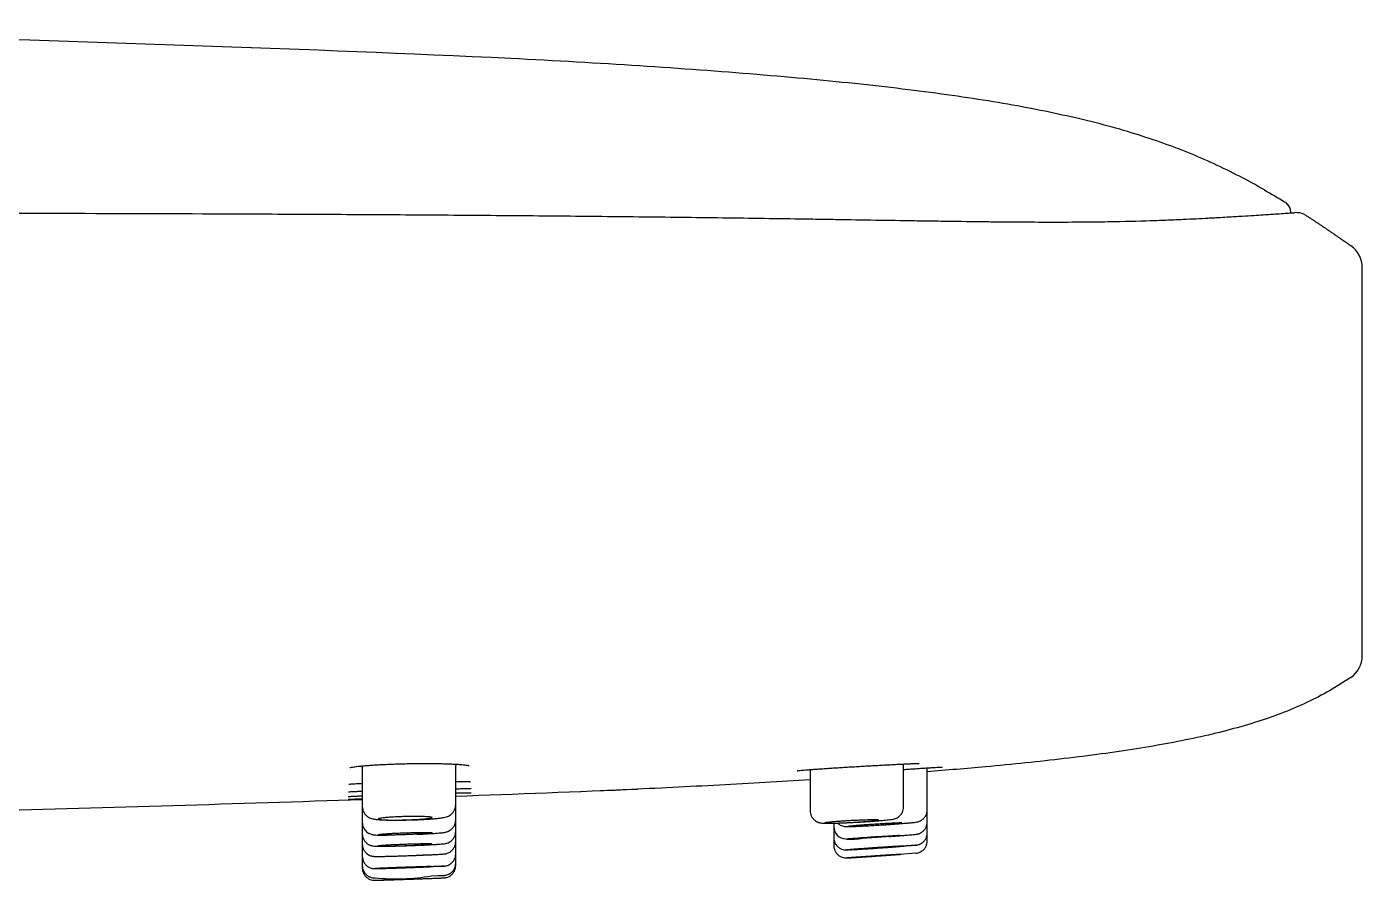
# Model space of a CAD drawing. Header units: millimetres. Extents: x 863 to 5283, y 810 to 2397.
# Drawn here: x 1766.23 to 1771.66, y 1464.72 to 1468.2 of the extents above; entities that cross this region are included whole.
import ezdxf

# ---------------------------------------------------------------- set-up
doc = ezdxf.new("R2010")
doc.units = ezdxf.units.MM
doc.layers.add('Wbudowane', color=175, linetype='Continuous')

# ---------------------------------------------------------------- blocks, each defined once
blk = doc.blocks.new('Z$W@#14502')
for p, q in [((52.7597, 163.3602), (52.7595, 163.3641)), ((52.7597, 163.3602), (52.7595, 163.3641)), ((53.05, 162.7538), (53.05, 163.1379)), ((53.0501, 161.5597), (53.0501, 162.7538)), ((48.9848, 161.1065), (48.9848, 160.9467)), ((49.3646, 160.9538), (49.3646, 161.1125)), ((50.8054, 161.0966), (50.8054, 160.9295)), ((51.1852, 160.9447), (51.1852, 161.1192)), ((51.2814, 160.9329), (51.2814, 161.1032)), ((48.9848, 160.9467), (48.9848, 160.8819)), ((49.3646, 160.8917), (49.3646, 160.9538)), ((51.2814, 160.8834), (51.2814, 160.9329)), ((48.9848, 160.8819), (48.9848, 160.8356)), ((49.3646, 160.8454), (49.3646, 160.8917)), ((50.9017, 160.8786), (50.9017, 160.8645)), ((51.2814, 160.839), (51.2814, 160.8834)), ((48.9848, 160.8356), (48.9848, 160.7936)), ((49.3646, 160.8036), (49.3646, 160.8454)), ((50.9017, 160.8645), (50.9017, 160.8198)), ((51.2814, 160.8062), (51.2814, 160.839)), ((48.9848, 160.7936), (48.9848, 160.7438)), ((49.3646, 160.7538), (49.3646, 160.8036)), ((50.9017, 160.8198), (50.9017, 160.7871)), ((48.9848, 160.7438), (48.9848, 160.7062)), ((49.3646, 160.716), (49.3646, 160.7538)), ((49.3646, 160.7061), (49.3646, 160.716)), ((51.2351, 160.7563), (51.1686, 160.7516)), ((48.9848, 160.7062), (48.9848, 160.6962))]:
    blk.add_line(p, q)
for centre, radius, start, end in [((43.7663, 35.4602), 128.6599, 87.406511, 89.636444), ((52.7094, 163.3616), 0.05, 39.2903, 58.5002), ((52.7093, 163.3614), 0.0502, 3.0296, 44.4472), ((52.7093, 163.3614), 0.0502, 3.0303, 42.5659), ((52.7788, 163.266), 0.0954, 67.4334, 91.7426), ((52.9416, 163.1378), 0.1085, 0.0621, 54.9697), ((52.9427, 161.5598), 0.1074, 304.4124, 359.9354), ((48.8853, 161.1065), 0.0996, 359.994, 2.821), ((49.4642, 161.1125), 0.0996, 176.5901, 180.0062), ((49.4275, 161.1288), 0.018, 240.8245, 243.7612), ((42.5833, 349.2899), 188.4234, 272.062452, 272.287843), ((42.5833, 349.2899), 188.4234, 271.479321, 271.946905), ((50.9519, 160.8645), 0.0502, 180.0436, 268.3074), ((50.9731, 161.0971), 0.2837, 265.4084, 266.5819), ((50.9731, 161.0971), 0.2837, 266.6376, 279.2736), ((49.0411, 163.7564), 3.0129, 269.9718, 274.134), ((49.0463, 161.8279), 1.0847, 269.7737, 271.5701), ((49.1215, 161.5227), 0.8707, 264.4146, 279.5208)]:
    blk.add_arc(centre, radius, start, end)
for points, knots in [([(52.6519, 163.4538), (52.5847, 163.4923), (52.4499, 163.5623), (52.2331, 163.6501), (51.9903, 163.7238), (51.712, 163.7859), (51.3906, 163.8388), (51.0203, 163.8842), (50.5975, 163.9237), (50.2795, 163.9469), (49.9456, 163.9686), (49.7711, 163.9787), (49.5881, 163.9883)], [0, 0, 0, 0, 0.111277, 0.222554, 0.333831, 0.445109, 0.556386, 0.667663, 0.77894, 0.890217, 0.890217, 1, 1, 1, 1]), ([(46.4227, 163.3614), (46.6548, 163.361), (46.8868, 163.3607), (47.3509, 163.3598), (47.5829, 163.3593), (48.0467, 163.358), (48.2785, 163.3572), (48.626, 163.3558), (48.7417, 163.3553), (48.9731, 163.354), (49.0887, 163.3534), (49.3197, 163.3519), (49.435, 163.351), (49.6654, 163.3492), (49.7803, 163.3482), (50.0094, 163.346), (50.1236, 163.3447), (50.2941, 163.3427), (50.3508, 163.342), (50.464, 163.3406), (50.5204, 163.3398), (50.6325, 163.3382), (50.6883, 163.3374), (50.7715, 163.3361), (50.7992, 163.3357), (50.8544, 163.3348), (50.8819, 163.3344), (50.9639, 163.3331), (51.018, 163.3322), (51.125, 163.3304), (51.1779, 163.3296), (51.2561, 163.3283), (51.282, 163.3279), (51.3333, 163.3272), (51.4093, 163.3261), (51.4827, 163.3251), (51.5542, 163.3243), (51.5777, 163.3241), (51.6238, 163.3237), (51.6464, 163.3236), (51.7127, 163.3232), (51.755, 163.323), (51.8358, 163.3231), (51.8743, 163.3232), (51.9476, 163.3238), (51.9823, 163.3242), (52.0811, 163.3258), (52.1383, 163.3273), (52.2015, 163.3293), (52.2137, 163.3298), (52.2374, 163.3306), (52.2488, 163.331), (52.2818, 163.3324), (52.3023, 163.3332), (52.3599, 163.3359), (52.3931, 163.3376), (52.43, 163.3396), (52.4371, 163.3399), (52.451, 163.3407), (52.4576, 163.3411), (52.4771, 163.3422), (52.4892, 163.3429), (52.5234, 163.3449), (52.5434, 163.3461), (52.5791, 163.3483), (52.5948, 163.3493), (52.623, 163.3511), (52.6355, 163.3519), (52.658, 163.3534), (52.668, 163.3541), (52.6861, 163.3553), (52.6941, 163.3558), (52.716, 163.3573), (52.7275, 163.358), (52.7467, 163.3593), (52.7543, 163.3598), (52.7669, 163.3607), (52.7718, 163.361), (52.7759, 163.3613)], [0, 0, 0, 0, 0.0625, 0.0625, 0.125, 0.125, 0.1875, 0.1875, 0.21875, 0.21875, 0.25, 0.25, 0.28125, 0.28125, 0.3125, 0.3125, 0.34375, 0.34375, 0.359375, 0.359375, 0.375, 0.375, 0.390625, 0.390625, 0.398438, 0.398438, 0.40625, 0.40625, 0.421875, 0.421875, 0.4375, 0.4375, 0.445313, 0.445313, 0.453125, 0.46875, 0.46875, 0.476563, 0.476563, 0.484375, 0.484375, 0.5, 0.5, 0.515625, 0.515625, 0.53125, 0.53125, 0.5625, 0.5625, 0.570313, 0.570313, 0.578125, 0.578125, 0.59375, 0.59375, 0.625, 0.625, 0.632813, 0.632813, 0.640625, 0.640625, 0.65625, 0.65625, 0.6875, 0.6875, 0.71875, 0.71875, 0.75, 0.75, 0.78125, 0.78125, 0.8125, 0.8125, 0.875, 0.875, 0.9375, 0.9375, 1, 1, 1, 1]), ([(53.0033, 161.4712), (52.9472, 161.4328), (52.8886, 161.3995), (52.7633, 161.3403), (52.6966, 161.3145), (52.553, 161.2685), (52.4762, 161.2482), (52.3118, 161.2118), (52.2243, 161.1956), (52.0389, 161.1662), (51.9411, 161.153), (51.736, 161.1289), (51.6288, 161.1179), (51.4407, 161.1006), (51.3619, 161.094), (51.2814, 161.0876)], [0, 0, 0, 0, 0.149401, 0.149401, 0.298812, 0.298812, 0.448224, 0.448224, 0.597635, 0.597635, 0.747047, 0.747047, 0.896459, 0.896459, 1, 1, 1, 1]), ([(48.9349, 161.1041), (48.9349, 161.1041), (48.9354, 161.1043), (48.9383, 161.1051), (48.9449, 161.1065), (48.9548, 161.108), (48.9677, 161.1097), (48.9834, 161.1113), (49.0016, 161.1129), (49.0219, 161.1144), (49.0441, 161.1159), (49.068, 161.1172), (49.0931, 161.1183), (49.1194, 161.1193), (49.1463, 161.1201), (49.1735, 161.1207), (49.2008, 161.1211), (49.2279, 161.1213), (49.2543, 161.1213), (49.2798, 161.1211), (49.304, 161.1207), (49.3267, 161.1201), (49.3476, 161.1193), (49.3663, 161.1184), (49.3827, 161.1173), (49.3965, 161.1161), (49.4072, 161.1149), (49.4148, 161.1137), (49.4176, 161.1131), (49.4186, 161.1129)], [0, 0, 0, 0, 0.013058, 0.043011, 0.077652, 0.11476, 0.15297, 0.191675, 0.230666, 0.269801, 0.309037, 0.34823, 0.387567, 0.426823, 0.466114, 0.505398, 0.544651, 0.583901, 0.623171, 0.662414, 0.701543, 0.740763, 0.779859, 0.818841, 0.857631, 0.895969, 0.933541, 0.969321, 1, 1, 1, 1]), ([(50.753, 161.0918), (50.753, 161.0918), (50.7536, 161.0919), (50.7567, 161.0924), (50.7635, 161.0931), (50.7736, 161.094), (50.7865, 161.0951), (50.8021, 161.0963), (50.8201, 161.0976), (50.8403, 161.099), (50.8624, 161.1005), (50.8862, 161.1021), (50.9114, 161.1037), (50.9376, 161.1053), (50.9646, 161.1069), (50.9921, 161.1086), (51.0197, 161.1102), (51.047, 161.1118), (51.0738, 161.1133), (51.0997, 161.1147), (51.1244, 161.1161), (51.1477, 161.1173), (51.1692, 161.1184), (51.1887, 161.1193), (51.2058, 161.1201), (51.2205, 161.1207), (51.2324, 161.1211), (51.2414, 161.1213), (51.2451, 161.1213), (51.2466, 161.1213)], [0, 0, 0, 0, 0.013578, 0.045331, 0.081588, 0.119283, 0.157516, 0.195931, 0.234426, 0.273069, 0.31171, 0.350344, 0.389083, 0.427787, 0.466524, 0.505217, 0.543968, 0.582674, 0.621411, 0.660125, 0.698741, 0.73742, 0.776036, 0.814581, 0.853002, 0.891393, 0.929393, 0.966835, 1, 1, 1, 1]), ([(51.1852, 161.0969), (51.1868, 161.097), (51.1971, 161.0977), (51.2155, 161.0989), (51.2394, 161.1005), (51.2615, 161.1019), (51.2816, 161.1032), (51.2995, 161.1044), (51.3149, 161.1054), (51.3276, 161.1061), (51.3376, 161.1067), (51.3418, 161.1069), (51.3438, 161.107)], [0, 0, 0, 0, 0.0206468, 0.1302486, 0.239932, 0.349582, 0.4590551, 0.5682601, 0.6776278, 0.7863612, 0.8946623, 1, 1, 1, 1]), ([(51.2466, 161.1213), (51.2467, 161.1213), (51.2468, 161.1213), (51.2471, 161.1213), (51.2474, 161.1212), (51.2477, 161.1212), (51.2479, 161.1212), (51.2481, 161.1212), (51.2483, 161.1212), (51.2485, 161.1212), (51.2487, 161.1212), (51.2488, 161.1212), (51.2489, 161.1212), (51.249, 161.1212), (51.249, 161.1212), (51.2491, 161.1212), (51.2491, 161.1212), (51.2491, 161.1212), (51.2491, 161.1212)], [0, 0, 0, 0, 0.045498, 0.120857, 0.195252, 0.26848, 0.340449, 0.411063, 0.480222, 0.547824, 0.613767, 0.677951, 0.740281, 0.800669, 0.859039, 0.915328, 0.96949, 1, 1, 1, 1]), ([(48.9301, 161.0368), (48.9301, 161.0368), (48.9312, 161.037), (48.9354, 161.0375), (48.9434, 161.0382), (48.9547, 161.0389), (48.9685, 161.0397), (48.9793, 161.0402), (48.9848, 161.0405)], [0, 0, 0, 0, 0.099906, 0.264334, 0.446027, 0.633968, 0.824175, 1, 1, 1, 1]), ([(49.3646, 161.0483), (49.3695, 161.0483), (49.3801, 161.0483), (49.3945, 161.0481), (49.407, 161.0479), (49.4167, 161.0476), (49.4206, 161.0474), (49.4223, 161.0473)], [0, 0, 0, 0, 0.168422, 0.382179, 0.593792, 0.802307, 1, 1, 1, 1]), ([(49.4223, 161.0473), (49.4224, 161.0473), (49.4226, 161.0472), (49.4228, 161.0472), (49.4231, 161.0472), (49.4234, 161.0472), (49.4236, 161.0472), (49.4238, 161.0471), (49.424, 161.0471), (49.4242, 161.0471), (49.4243, 161.0471), (49.4244, 161.0471), (49.4245, 161.0471), (49.4246, 161.0471), (49.4247, 161.047), (49.4247, 161.047), (49.4247, 161.047), (49.4247, 161.047), (49.4247, 161.047)], [0, 0, 0, 0, 0.046758, 0.123249, 0.198719, 0.272959, 0.34588, 0.417391, 0.487398, 0.555808, 0.622525, 0.687463, 0.750536, 0.811669, 0.870799, 0.927875, 0.982859, 1, 1, 1, 1]), ([(50.8054, 161.0545), (50.6842, 161.047), (50.561, 161.04), (50.3107, 161.0266), (50.1835, 161.0203), (50.0217, 161.0128), (49.987, 161.0112), (49.9524, 161.0096)], [0, 0, 0, 0, 0.4360712, 0.4360712, 0.8792363, 0.8792363, 1, 1, 1, 1]), ([(48.9277, 160.9869), (48.9277, 160.9869), (48.928, 160.987), (48.9301, 160.9872), (48.936, 160.9875), (48.9452, 160.988), (48.9574, 160.9885), (48.9708, 160.9891), (48.9806, 160.9894), (48.9848, 160.9896)], [0, 0, 0, 0, 0.026654, 0.170012, 0.340084, 0.51618, 0.694071, 0.87269, 1, 1, 1, 1]), ([(48.9285, 161.0059), (48.9285, 161.0059), (48.9289, 161.0059), (48.9313, 161.0062), (48.9375, 161.0066), (48.9469, 161.0072), (48.9593, 161.0077), (48.9723, 161.0083), (48.9814, 161.0087), (48.9848, 161.0088)], [0, 0, 0, 0, 0.0380315, 0.1833688, 0.3542031, 0.5320544, 0.7122389, 0.8932961, 1, 1, 1, 1]), ([(49.3646, 161.0186), (49.3698, 161.0186), (49.3806, 161.0188), (49.3951, 161.019), (49.4075, 161.019), (49.4174, 161.019), (49.4215, 161.019), (49.4234, 161.0189)], [0, 0, 0, 0, 0.177383, 0.386439, 0.594058, 0.800162, 1, 1, 1, 1]), ([(49.3646, 161.0013), (49.3699, 161.0014), (49.3808, 161.0016), (49.3954, 161.002), (49.408, 161.0022), (49.4178, 161.0024), (49.422, 161.0024), (49.4239, 161.0024)], [0, 0, 0, 0, 0.178492, 0.388711, 0.597736, 0.80593, 1, 1, 1, 1]), ([(49.4234, 161.0189), (49.4235, 161.0189), (49.4236, 161.0189), (49.4239, 161.0189), (49.4243, 161.0189), (49.4246, 161.0189), (49.4249, 161.0189), (49.4251, 161.0189), (49.4254, 161.0189), (49.4256, 161.0189), (49.4258, 161.0189), (49.426, 161.0189), (49.4261, 161.0189), (49.4263, 161.0188), (49.4264, 161.0188), (49.4265, 161.0188), (49.4265, 161.0188), (49.4266, 161.0188), (49.4266, 161.0188), (49.4266, 161.0188), (49.4266, 161.0188)], [0, 0, 0, 0, 0.038496, 0.10551, 0.171901, 0.237526, 0.302307, 0.366159, 0.428988, 0.49069, 0.551151, 0.610253, 0.667872, 0.72388, 0.778152, 0.830571, 0.881027, 0.929431, 0.975709, 1, 1, 1, 1]), ([(49.4239, 161.0024), (49.424, 161.0024), (49.4242, 161.0024), (49.4245, 161.0024), (49.4249, 161.0024), (49.4252, 161.0024), (49.4255, 161.0024), (49.4258, 161.0024), (49.4261, 161.0024), (49.4263, 161.0024), (49.4266, 161.0024), (49.4268, 161.0024), (49.427, 161.0024), (49.4271, 161.0024), (49.4273, 161.0024), (49.4274, 161.0024), (49.4275, 161.0024), (49.4276, 161.0024), (49.4276, 161.0024), (49.4276, 161.0024), (49.4276, 161.0024), (49.4276, 161.0024), (49.4276, 161.0024)], [0, 0, 0, 0, 0.03442, 0.096249, 0.157662, 0.218564, 0.278897, 0.338596, 0.397581, 0.455762, 0.513036, 0.569286, 0.62438, 0.678174, 0.730514, 0.781237, 0.830183, 0.877194, 0.922128, 0.960455, 0.996803, 1, 1, 1, 1]), ([(48.9268, 160.9755), (48.9268, 160.9755), (48.9271, 160.9755), (48.929, 160.9757), (48.9347, 160.9759), (48.9437, 160.9763), (48.9556, 160.9768), (48.9694, 160.9774), (48.9798, 160.9778), (48.9848, 160.978)], [0, 0, 0, 0, 0.020409, 0.162954, 0.331921, 0.504934, 0.67934, 0.854266, 1, 1, 1, 1]), ([(48.9848, 160.9467), (48.9849, 160.9422), (48.9859, 160.9346), (48.9903, 160.9227), (48.9971, 160.913), (49.0055, 160.9053), (49.0143, 160.9003), (49.0229, 160.897), (49.0328, 160.8948), (49.0437, 160.8934), (49.0588, 160.8922), (49.0746, 160.8915), (49.0918, 160.8911), (49.1104, 160.8908), (49.1303, 160.8908), (49.1511, 160.8911), (49.1723, 160.8915), (49.1936, 160.8921), (49.2145, 160.8929), (49.2347, 160.8939), (49.2538, 160.895), (49.2715, 160.8963), (49.2875, 160.8977), (49.3026, 160.8993), (49.3151, 160.9013), (49.3248, 160.9035), (49.3343, 160.907), (49.3433, 160.912), (49.352, 160.9197), (49.3591, 160.9296), (49.3636, 160.9418), (49.3646, 160.9494), (49.3646, 160.9538)], [0, 0, 0, 0, 0.022898, 0.045594, 0.06817, 0.089935, 0.110208, 0.130766, 0.158536, 0.213258, 0.258386, 0.299487, 0.339291, 0.37852, 0.417477, 0.456177, 0.494891, 0.533549, 0.572287, 0.611127, 0.650219, 0.689741, 0.730083, 0.771898, 0.823096, 0.86453, 0.88758, 0.908407, 0.930775, 0.954215, 0.977662, 1, 1, 1, 1]), ([(50.8054, 160.9295), (50.8054, 160.9251), (50.8064, 160.9176), (50.8107, 160.9057), (50.8177, 160.896), (50.8263, 160.8882), (50.8353, 160.8832), (50.8436, 160.8805), (50.8511, 160.8791), (50.8585, 160.8785), (50.8681, 160.8782), (50.8816, 160.8782), (50.8962, 160.8784), (50.9125, 160.8788), (50.9306, 160.8794), (50.95, 160.8802), (50.9704, 160.8812), (50.9913, 160.8822), (51.0124, 160.8834), (51.0332, 160.8847), (51.0533, 160.886), (51.0722, 160.8874), (51.0897, 160.8888), (51.1053, 160.8901), (51.119, 160.8915), (51.1316, 160.8929), (51.1397, 160.8941), (51.1472, 160.8958), (51.1548, 160.8984), (51.1637, 160.9031), (51.1724, 160.9107), (51.1797, 160.9207), (51.1842, 160.9328), (51.1852, 160.9404), (51.1852, 160.9447)], [0, 0, 0, 0, 0.021681, 0.043815, 0.06569, 0.086995, 0.106379, 0.122838, 0.140061, 0.17044, 0.222687, 0.263623, 0.302465, 0.340762, 0.378732, 0.416623, 0.454313, 0.492089, 0.529782, 0.567549, 0.60533, 0.64326, 0.681331, 0.719713, 0.758919, 0.800485, 0.852102, 0.875602, 0.892666, 0.911123, 0.932966, 0.955735, 0.9785, 1, 1, 1, 1]), ([(51.2195, 160.8808), (51.2233, 160.8811), (51.2306, 160.882), (51.2367, 160.8828), (51.2431, 160.8841), (51.2506, 160.8864), (51.2596, 160.891), (51.2686, 160.8988), (51.276, 160.909), (51.2804, 160.9211), (51.2814, 160.9286), (51.2814, 160.9329)], [0, 0, 0, 0, 0.178803, 0.383163, 0.464045, 0.529157, 0.609999, 0.707691, 0.808407, 0.908033, 1, 1, 1, 1]), ([(48.9848, 160.8819), (48.9848, 160.878), (48.9856, 160.8713), (48.9891, 160.8606), (48.9948, 160.8513), (49.0021, 160.8435), (49.0101, 160.838), (49.0177, 160.8344), (49.0246, 160.8324), (49.0319, 160.8311), (49.0396, 160.8304), (49.05, 160.8298), (49.0626, 160.8295), (49.0707, 160.8294), (49.0757, 160.8294)], [0, 0, 0, 0, 0.063433, 0.130212, 0.196346, 0.260713, 0.321894, 0.375828, 0.426775, 0.490374, 0.62678, 0.766612, 0.888898, 1, 1, 1, 1]), ([(49.0496, 160.8956), (49.0497, 160.8961), (49.0505, 160.8965), (49.0528, 160.8972), (49.0537, 160.8975), (49.0558, 160.898), (49.0571, 160.8982), (49.0613, 160.8989), (49.0648, 160.8994), (49.0708, 160.9001), (49.073, 160.9004), (49.0776, 160.9009), (49.0801, 160.9011), (49.0877, 160.9018), (49.0933, 160.9022), (49.1023, 160.9028), (49.1054, 160.903), (49.1118, 160.9034), (49.1182, 160.9037), (49.125, 160.904), (49.1318, 160.9043), (49.1354, 160.9045), (49.146, 160.9049), (49.1531, 160.9051), (49.1638, 160.9053), (49.1674, 160.9054), (49.1745, 160.9056), (49.1781, 160.9056), (49.1886, 160.9057), (49.1954, 160.9058), (49.2053, 160.9058), (49.2086, 160.9057), (49.2149, 160.9057), (49.2179, 160.9056), (49.2267, 160.9055), (49.2322, 160.9053), (49.2423, 160.905), (49.2467, 160.9047), (49.2526, 160.9043), (49.2544, 160.9042), (49.2577, 160.9039), (49.2592, 160.9037), (49.2632, 160.9032), (49.2652, 160.9028), (49.2678, 160.902), (49.2684, 160.9016), (49.2682, 160.9007), (49.2674, 160.9002), (49.2652, 160.8995), (49.2643, 160.8993), (49.2621, 160.8988), (49.2597, 160.8984), (49.2565, 160.8979), (49.2531, 160.8974), (49.2512, 160.8972), (49.2451, 160.8965), (49.2405, 160.896), (49.2329, 160.8954), (49.2302, 160.8952), (49.2246, 160.8947), (49.2217, 160.8945), (49.2127, 160.8939), (49.2064, 160.8936), (49.1964, 160.8931), (49.193, 160.8929), (49.1861, 160.8926), (49.1826, 160.8924), (49.1721, 160.892), (49.165, 160.8918), (49.1542, 160.8915), (49.1506, 160.8915), (49.1435, 160.8913), (49.1364, 160.8912), (49.1295, 160.8911), (49.1227, 160.8911), (49.1193, 160.891), (49.1093, 160.891), (49.1031, 160.8911), (49.0913, 160.8913), (49.0857, 160.8914), (49.0757, 160.8918), (49.0713, 160.892), (49.0654, 160.8924), (49.0636, 160.8925), (49.0603, 160.8928), (49.0588, 160.893), (49.0548, 160.8935), (49.0528, 160.8939), (49.0502, 160.8947), (49.0496, 160.8951), (49.0496, 160.8956)], [0, 0, 0, 0, 0.03125, 0.03125, 0.046875, 0.046875, 0.0625, 0.0625, 0.09375, 0.09375, 0.109375, 0.109375, 0.125, 0.125, 0.15625, 0.15625, 0.171875, 0.171875, 0.1875, 0.203125, 0.203125, 0.21875, 0.21875, 0.25, 0.25, 0.265625, 0.265625, 0.28125, 0.28125, 0.3125, 0.3125, 0.328125, 0.328125, 0.34375, 0.34375, 0.375, 0.375, 0.40625, 0.40625, 0.421875, 0.421875, 0.4375, 0.4375, 0.46875, 0.46875, 0.5, 0.5, 0.53125, 0.53125, 0.546875, 0.546875, 0.5625, 0.578125, 0.578125, 0.59375, 0.59375, 0.625, 0.625, 0.640625, 0.640625, 0.65625, 0.65625, 0.6875, 0.6875, 0.703125, 0.703125, 0.71875, 0.71875, 0.75, 0.75, 0.765625, 0.765625, 0.78125, 0.796875, 0.796875, 0.8125, 0.8125, 0.84375, 0.84375, 0.875, 0.875, 0.90625, 0.90625, 0.921875, 0.921875, 0.9375, 0.9375, 0.96875, 0.96875, 1, 1, 1, 1]), ([(49.2061, 160.8331), (49.2062, 160.8332), (49.213, 160.8335), (49.2261, 160.8341), (49.2446, 160.8351), (49.2619, 160.8361), (49.2775, 160.8371), (49.2915, 160.8382), (49.3039, 160.8393), (49.3141, 160.8404), (49.321, 160.8415), (49.3283, 160.8432), (49.3359, 160.8461), (49.3446, 160.8511), (49.353, 160.8589), (49.3597, 160.8688), (49.3637, 160.8804), (49.3646, 160.8876), (49.3646, 160.8917)], [0, 0, 0, 0, 0.001985, 0.08348, 0.165036, 0.247062, 0.329505, 0.413085, 0.499488, 0.597634, 0.687994, 0.729171, 0.765637, 0.807715, 0.856112, 0.905571, 0.954641, 1, 1, 1, 1]), ([(50.9833, 160.8893), (50.9905, 160.8896), (50.9975, 160.8899), (51.0078, 160.8904), (51.0112, 160.8905), (51.0178, 160.8908), (51.0211, 160.8909), (51.0307, 160.8913), (51.0367, 160.8915), (51.0451, 160.8917), (51.0478, 160.8918), (51.0529, 160.8919), (51.0554, 160.892), (51.0623, 160.8921), (51.0663, 160.8921), (51.0716, 160.8921), (51.0731, 160.8921), (51.076, 160.892), (51.0785, 160.8919), (51.0803, 160.8918), (51.0818, 160.8917), (51.0824, 160.8916), (51.0836, 160.8913), (51.0837, 160.8911), (51.0828, 160.8907), (51.0823, 160.8906), (51.081, 160.8903), (51.0801, 160.8901), (51.0772, 160.8896), (51.0745, 160.8893), (51.0696, 160.8887), (51.0678, 160.8885), (51.0639, 160.8881), (51.0618, 160.8879), (51.0551, 160.8872), (51.0502, 160.8868), (51.0391, 160.8859), (51.0332, 160.8854), (51.0239, 160.8848), (51.0207, 160.8845), (51.0141, 160.8841), (51.0107, 160.8839), (51.0005, 160.8832), (50.9935, 160.8827), (50.9793, 160.8819), (50.9721, 160.8815), (50.9579, 160.8808), (50.9508, 160.8804), (50.9405, 160.88), (50.9371, 160.8798), (50.9304, 160.8795), (50.9239, 160.8793), (50.9177, 160.8791), (50.9117, 160.8789), (50.9088, 160.8788), (50.9003, 160.8785), (50.8952, 160.8784), (50.8883, 160.8783), (50.8861, 160.8783), (50.8821, 160.8783), (50.8801, 160.8783), (50.875, 160.8783), (50.8721, 160.8784), (50.8689, 160.8786), (50.8679, 160.8786), (50.8664, 160.8788), (50.8659, 160.8789), (50.8647, 160.8792), (50.8646, 160.8794), (50.8658, 160.8799), (50.8671, 160.8802), (50.87, 160.8807), (50.8712, 160.8809), (50.8738, 160.8813), (50.8753, 160.8815), (50.8803, 160.8821), (50.8841, 160.8825), (50.893, 160.8833), (50.8981, 160.8838), (50.909, 160.8846), (50.9149, 160.8851), (50.9243, 160.8857), (50.9275, 160.886), (50.9341, 160.8864), (50.9408, 160.8868), (50.9476, 160.8873), (50.9546, 160.8877), (50.9582, 160.8879), (50.9689, 160.8885), (50.9761, 160.8889), (50.9833, 160.8893)], [0, 0, 0, 0, 0.03125, 0.03125, 0.046875, 0.046875, 0.0625, 0.0625, 0.09375, 0.09375, 0.109375, 0.109375, 0.125, 0.125, 0.15625, 0.15625, 0.171875, 0.171875, 0.1875, 0.203125, 0.203125, 0.21875, 0.21875, 0.25, 0.25, 0.265625, 0.265625, 0.28125, 0.28125, 0.3125, 0.3125, 0.328125, 0.328125, 0.34375, 0.34375, 0.375, 0.375, 0.40625, 0.40625, 0.421875, 0.421875, 0.4375, 0.4375, 0.46875, 0.46875, 0.5, 0.5, 0.53125, 0.53125, 0.546875, 0.546875, 0.5625, 0.578125, 0.578125, 0.59375, 0.59375, 0.625, 0.625, 0.640625, 0.640625, 0.65625, 0.65625, 0.6875, 0.6875, 0.703125, 0.703125, 0.71875, 0.71875, 0.75, 0.75, 0.78125, 0.78125, 0.796875, 0.796875, 0.8125, 0.8125, 0.84375, 0.84375, 0.875, 0.875, 0.90625, 0.90625, 0.921875, 0.921875, 0.9375, 0.953125, 0.953125, 0.96875, 0.96875, 1, 1, 1, 1]), ([(50.917, 160.879), (50.9189, 160.8771), (50.9239, 160.873), (50.932, 160.8686), (50.9405, 160.866), (50.9474, 160.8649), (50.9533, 160.8646), (50.9574, 160.8645), (50.9607, 160.8645)], [0, 0, 0, 0, 0.111102, 0.264781, 0.387836, 0.495934, 0.652921, 1, 1, 1, 1]), ([(51.0794, 160.8747), (51.0866, 160.8752), (51.0936, 160.8756), (51.1038, 160.8762), (51.1072, 160.8764), (51.1138, 160.8767), (51.1171, 160.8769), (51.1266, 160.8774), (51.1326, 160.8777), (51.1409, 160.8781), (51.1436, 160.8783), (51.1488, 160.8785), (51.1512, 160.8786), (51.158, 160.8789), (51.1621, 160.879), (51.1672, 160.8792), (51.1688, 160.8792), (51.1716, 160.8793), (51.174, 160.8793), (51.1758, 160.8793), (51.1773, 160.8792), (51.1778, 160.8792), (51.179, 160.8791), (51.179, 160.8789), (51.178, 160.8787), (51.1775, 160.8786), (51.1762, 160.8783), (51.1753, 160.8782), (51.1723, 160.8778), (51.1696, 160.8775), (51.1646, 160.877), (51.1628, 160.8768), (51.1588, 160.8764), (51.1567, 160.8762), (51.15, 160.8756), (51.145, 160.8752), (51.1339, 160.8743), (51.128, 160.8738), (51.1186, 160.8731), (51.1154, 160.8729), (51.1088, 160.8724), (51.1054, 160.8722), (51.0951, 160.8714), (51.0882, 160.8709), (51.074, 160.87), (51.0667, 160.8695), (51.0525, 160.8686), (51.0455, 160.8682), (51.0352, 160.8676), (51.0317, 160.8674), (51.0251, 160.8671), (51.0186, 160.8667), (51.0125, 160.8664), (51.0065, 160.8661), (51.0036, 160.8659), (50.9952, 160.8656), (50.9901, 160.8653), (50.9832, 160.8651), (50.9811, 160.865), (50.977, 160.8649), (50.9752, 160.8648), (50.97, 160.8647), (50.9672, 160.8647), (50.964, 160.8647), (50.9631, 160.8647), (50.9617, 160.8647), (50.9611, 160.8648), (50.96, 160.8649), (50.9599, 160.8651), (50.9612, 160.8655), (50.9626, 160.8657), (50.9656, 160.8661), (50.9668, 160.8662), (50.9695, 160.8665), (50.971, 160.8667), (50.976, 160.8672), (50.9799, 160.8676), (50.9889, 160.8684), (50.994, 160.8688), (51.005, 160.8697), (51.0108, 160.8701), (51.0203, 160.8708), (51.0235, 160.871), (51.0301, 160.8715), (51.0368, 160.872), (51.0437, 160.8724), (51.0507, 160.8729), (51.0543, 160.8731), (51.065, 160.8738), (51.0722, 160.8743), (51.0794, 160.8747)], [0, 0, 0, 0, 0.03125, 0.03125, 0.046875, 0.046875, 0.0625, 0.0625, 0.09375, 0.09375, 0.109375, 0.109375, 0.125, 0.125, 0.15625, 0.15625, 0.171875, 0.171875, 0.1875, 0.203125, 0.203125, 0.21875, 0.21875, 0.25, 0.25, 0.265625, 0.265625, 0.28125, 0.28125, 0.3125, 0.3125, 0.328125, 0.328125, 0.34375, 0.34375, 0.375, 0.375, 0.40625, 0.40625, 0.421875, 0.421875, 0.4375, 0.4375, 0.46875, 0.46875, 0.5, 0.5, 0.53125, 0.53125, 0.546875, 0.546875, 0.5625, 0.578125, 0.578125, 0.59375, 0.59375, 0.625, 0.625, 0.640625, 0.640625, 0.65625, 0.65625, 0.6875, 0.6875, 0.703125, 0.703125, 0.71875, 0.71875, 0.75, 0.75, 0.78125, 0.78125, 0.796875, 0.796875, 0.8125, 0.8125, 0.84375, 0.84375, 0.875, 0.875, 0.90625, 0.90625, 0.921875, 0.921875, 0.9375, 0.953125, 0.953125, 0.96875, 0.96875, 1, 1, 1, 1]), ([(51.1074, 160.8719), (51.1115, 160.8722), (51.1236, 160.873), (51.1434, 160.8745), (51.1659, 160.8762), (51.1869, 160.8779), (51.2048, 160.8794), (51.2151, 160.8804), (51.2195, 160.8808)], [0, 0, 0, 0, 0.095166, 0.281726, 0.468031, 0.655085, 0.842615, 1, 1, 1, 1]), ([(51.1256, 160.8241), (51.1279, 160.8243), (51.1368, 160.8249), (51.1519, 160.8261), (51.1702, 160.8274), (51.1869, 160.8288), (51.2017, 160.83), (51.2145, 160.8311), (51.2251, 160.8321), (51.2331, 160.833), (51.2375, 160.8336), (51.2432, 160.8347), (51.2508, 160.837), (51.2596, 160.8416), (51.2687, 160.8493), (51.2759, 160.8593), (51.2804, 160.8714), (51.2814, 160.8789), (51.2814, 160.8834)], [0, 0, 0, 0, 0.028066, 0.110165, 0.192321, 0.274673, 0.357159, 0.440398, 0.525203, 0.618716, 0.699452, 0.730653, 0.760765, 0.80273, 0.851206, 0.901472, 0.9511, 1, 1, 1, 1]), ([(48.9848, 160.8356), (48.9849, 160.8312), (48.9858, 160.8238), (48.9902, 160.8119), (48.997, 160.8022), (49.0057, 160.7944), (49.0146, 160.7895), (49.0227, 160.7868), (49.0293, 160.7856), (49.0358, 160.785), (49.0433, 160.7847), (49.0552, 160.7846), (49.0684, 160.7847), (49.0836, 160.7848), (49.1006, 160.7851), (49.1192, 160.7855), (49.1389, 160.7861), (49.1594, 160.7867), (49.1803, 160.7874), (49.2011, 160.7882), (49.2213, 160.789), (49.2407, 160.7899), (49.2587, 160.7908), (49.2751, 160.7917), (49.2895, 160.7925), (49.302, 160.7934), (49.3126, 160.7944), (49.319, 160.7951), (49.3259, 160.7964), (49.3336, 160.7988), (49.3426, 160.8034), (49.3517, 160.8111), (49.359, 160.8212), (49.3636, 160.8333), (49.3646, 160.8409), (49.3646, 160.8454)], [0, 0, 0, 0, 0.021534, 0.043278, 0.064771, 0.085778, 0.105055, 0.120122, 0.13475, 0.157274, 0.207436, 0.248032, 0.286377, 0.323957, 0.361302, 0.398423, 0.435501, 0.472564, 0.509596, 0.546658, 0.583678, 0.620845, 0.65804, 0.695496, 0.733206, 0.771811, 0.81368, 0.858748, 0.877119, 0.892516, 0.911148, 0.933131, 0.955743, 0.978133, 1, 1, 1, 1]), ([(49.0825, 160.8297), (49.0774, 160.8298), (49.0729, 160.8298), (49.0669, 160.83), (49.0651, 160.83), (49.0617, 160.8302), (49.0601, 160.8303), (49.056, 160.8305), (49.054, 160.8307), (49.0519, 160.831), (49.0513, 160.8312), (49.0506, 160.8314), (49.0505, 160.8316), (49.0505, 160.832), (49.0512, 160.8323), (49.0533, 160.8327), (49.0541, 160.8329), (49.0562, 160.8332), (49.0586, 160.8336), (49.0617, 160.8339), (49.065, 160.8343), (49.0669, 160.8344), (49.0729, 160.835), (49.0774, 160.8353), (49.085, 160.8359), (49.0876, 160.836), (49.0932, 160.8364), (49.0961, 160.8366), (49.105, 160.8371), (49.1112, 160.8374), (49.1212, 160.8379), (49.1246, 160.838), (49.1314, 160.8383), (49.1349, 160.8385), (49.1454, 160.8389), (49.1525, 160.8391), (49.1669, 160.8396), (49.174, 160.8398), (49.1845, 160.84), (49.188, 160.8401), (49.1948, 160.8402), (49.1983, 160.8403), (49.2082, 160.8404), (49.2145, 160.8405), (49.2264, 160.8406), (49.232, 160.8406), (49.2371, 160.8405)], [0, 0, 0, 0, 0.0625, 0.0625, 0.09375, 0.09375, 0.125, 0.125, 0.1875, 0.1875, 0.21875, 0.21875, 0.25, 0.25, 0.3125, 0.3125, 0.34375, 0.34375, 0.375, 0.40625, 0.40625, 0.4375, 0.4375, 0.5, 0.5, 0.53125, 0.53125, 0.5625, 0.5625, 0.625, 0.625, 0.65625, 0.65625, 0.6875, 0.6875, 0.75, 0.75, 0.8125, 0.8125, 0.84375, 0.84375, 0.875, 0.875, 0.9375, 0.9375, 1, 1, 1, 1]), ([(49.2371, 160.8405), (49.2422, 160.8406), (49.2468, 160.8406), (49.2527, 160.8405), (49.2545, 160.8405), (49.2579, 160.8404), (49.2595, 160.8404), (49.2636, 160.8402), (49.2657, 160.8401), (49.2677, 160.8399), (49.2683, 160.8398), (49.269, 160.8396), (49.2692, 160.8395), (49.2691, 160.8391), (49.2685, 160.8389), (49.2664, 160.8385), (49.2655, 160.8383), (49.2634, 160.838), (49.261, 160.8377), (49.2579, 160.8374), (49.2546, 160.8371), (49.2527, 160.8369), (49.2467, 160.8364), (49.2422, 160.8361), (49.2346, 160.8355), (49.232, 160.8353), (49.2264, 160.835), (49.2235, 160.8348), (49.2146, 160.8343), (49.2084, 160.8339), (49.1984, 160.8334), (49.195, 160.8332), (49.1882, 160.8329), (49.1847, 160.8327), (49.1742, 160.8323), (49.1671, 160.832), (49.1527, 160.8314), (49.1456, 160.8312), (49.1351, 160.8308), (49.1316, 160.8307), (49.1248, 160.8305), (49.1214, 160.8304), (49.1114, 160.8302), (49.1051, 160.83), (49.0932, 160.8298), (49.0876, 160.8298), (49.0825, 160.8297)], [0, 0, 0, 0, 0.0625, 0.0625, 0.09375, 0.09375, 0.125, 0.125, 0.1875, 0.1875, 0.21875, 0.21875, 0.25, 0.25, 0.3125, 0.3125, 0.34375, 0.34375, 0.375, 0.40625, 0.40625, 0.4375, 0.4375, 0.5, 0.5, 0.53125, 0.53125, 0.5625, 0.5625, 0.625, 0.625, 0.65625, 0.65625, 0.6875, 0.6875, 0.75, 0.75, 0.8125, 0.8125, 0.84375, 0.84375, 0.875, 0.875, 0.9375, 0.9375, 1, 1, 1, 1]), ([(50.9562, 160.8149), (50.9598, 160.8152), (50.9647, 160.8157), (50.9727, 160.8164), (50.9744, 160.8165), (50.9779, 160.8168), (50.9798, 160.8169), (50.9855, 160.8174), (50.9895, 160.8177), (50.9982, 160.8183), (51.0028, 160.8187), (51.0123, 160.8194), (51.0173, 160.8197), (51.0249, 160.8203), (51.0275, 160.8204), (51.0327, 160.8208), (51.0354, 160.821), (51.0434, 160.8215), (51.0541, 160.8223), (51.065, 160.823), (51.0758, 160.8237), (51.0812, 160.8241), (51.0917, 160.8247), (51.0968, 160.825), (51.1043, 160.8255), (51.1068, 160.8257), (51.1117, 160.826), (51.1141, 160.8261), (51.121, 160.8265), (51.1254, 160.8268), (51.1338, 160.8273), (51.1377, 160.8275), (51.145, 160.8279), (51.1483, 160.828), (51.1527, 160.8283), (51.1541, 160.8283), (51.1567, 160.8284), (51.158, 160.8285), (51.1637, 160.8287), (51.1667, 160.8288), (51.1685, 160.8288), (51.1687, 160.8287), (51.169, 160.8287), (51.1691, 160.8287), (51.1689, 160.8286), (51.1684, 160.8285), (51.1666, 160.8282), (51.1653, 160.828), (51.1619, 160.8277), (51.1599, 160.8275), (51.1562, 160.8271), (51.1549, 160.827), (51.1521, 160.8267), (51.1506, 160.8266), (51.1459, 160.8262), (51.1425, 160.8259), (51.135, 160.8253), (51.1309, 160.825), (51.1223, 160.8243), (51.1133, 160.8236), (51.1034, 160.8229), (51.0958, 160.8223), (51.0932, 160.8221), (51.088, 160.8217), (51.0854, 160.8216), (51.0774, 160.821), (51.0721, 160.8206), (51.0612, 160.8199), (51.0557, 160.8195), (51.0449, 160.8188), (51.0396, 160.8184), (51.0291, 160.8178), (51.0239, 160.8174), (51.0188, 160.8172)], [0, 0, 0, 0, 0.0625, 0.0625, 0.078125, 0.078125, 0.09375, 0.09375, 0.125, 0.125, 0.15625, 0.15625, 0.1875, 0.1875, 0.203125, 0.203125, 0.21875, 0.21875, 0.25, 0.28125, 0.28125, 0.3125, 0.3125, 0.34375, 0.34375, 0.359375, 0.359375, 0.375, 0.375, 0.40625, 0.40625, 0.4375, 0.4375, 0.46875, 0.46875, 0.484375, 0.484375, 0.5, 0.5, 0.5625, 0.5625, 0.578125, 0.578125, 0.59375, 0.59375, 0.625, 0.625, 0.65625, 0.65625, 0.6875, 0.6875, 0.703125, 0.703125, 0.71875, 0.71875, 0.75, 0.75, 0.78125, 0.78125, 0.8125, 0.84375, 0.84375, 0.859375, 0.859375, 0.875, 0.875, 0.90625, 0.90625, 0.9375, 0.9375, 0.96875, 0.96875, 1, 1, 1, 1]), ([(51.234, 160.7889), (51.234, 160.7889), (51.2355, 160.789), (51.237, 160.7892), (51.2426, 160.7901), (51.2504, 160.7924), (51.2592, 160.7969), (51.2685, 160.8047), (51.2758, 160.8147), (51.2804, 160.8269), (51.2814, 160.8345), (51.2814, 160.839)], [0, 0, 0, 0, 0.001397, 0.189756, 0.260444, 0.341844, 0.457649, 0.590354, 0.729687, 0.867055, 1, 1, 1, 1]), ([(48.9848, 160.7936), (48.9848, 160.7894), (48.9858, 160.7822), (48.9897, 160.7708), (48.9963, 160.7611), (49.0046, 160.7531), (49.0138, 160.7479), (49.022, 160.745), (49.0287, 160.7438), (49.0343, 160.7433), (49.039, 160.7432), (49.047, 160.7432), (49.0537, 160.7432), (49.0569, 160.7433)], [0, 0, 0, 0, 0.079489, 0.162329, 0.244282, 0.32491, 0.401717, 0.464576, 0.512443, 0.568547, 0.715427, 0.877841, 1, 1, 1, 1]), ([(49.1584, 160.7921), (49.1656, 160.7923), (49.1727, 160.7926), (49.1832, 160.7929), (49.1866, 160.793), (49.1935, 160.7932), (49.1969, 160.7933), (49.2069, 160.7935), (49.2132, 160.7937), (49.2221, 160.7939), (49.225, 160.7939), (49.2306, 160.794), (49.2332, 160.794), (49.2408, 160.7941), (49.2454, 160.7941), (49.2514, 160.7942), (49.2533, 160.7941), (49.2567, 160.7941), (49.2597, 160.7941), (49.2621, 160.794), (49.2642, 160.7939), (49.2651, 160.7939), (49.2673, 160.7937), (49.268, 160.7936), (49.268, 160.7933), (49.2678, 160.7932), (49.2672, 160.793), (49.2666, 160.7929), (49.2646, 160.7926), (49.2625, 160.7924), (49.2584, 160.792), (49.2569, 160.7919), (49.2535, 160.7916), (49.2517, 160.7915), (49.2458, 160.7911), (49.2413, 160.7908), (49.2311, 160.7902), (49.2256, 160.7899), (49.2167, 160.7894), (49.2137, 160.7893), (49.2074, 160.789), (49.2041, 160.7888), (49.1942, 160.7884), (49.1874, 160.7881), (49.1734, 160.7876), (49.1661, 160.7873), (49.1519, 160.7868), (49.1448, 160.7866), (49.1342, 160.7862), (49.1307, 160.7861), (49.1238, 160.7859), (49.1171, 160.7858), (49.1106, 160.7856), (49.1043, 160.7855), (49.1012, 160.7854), (49.0922, 160.7852), (49.0867, 160.7851), (49.0791, 160.785), (49.0767, 160.785), (49.0721, 160.785), (49.0699, 160.785), (49.0639, 160.785), (49.0606, 160.785), (49.0564, 160.7851), (49.0552, 160.7851), (49.0531, 160.7852), (49.0522, 160.7853), (49.0501, 160.7854), (49.0493, 160.7856), (49.0493, 160.7858), (49.0495, 160.7859), (49.0501, 160.7861), (49.0512, 160.7863), (49.0529, 160.7865), (49.0549, 160.7868), (49.0561, 160.7869), (49.0602, 160.7872), (49.0636, 160.7875), (49.0715, 160.7881), (49.0761, 160.7884), (49.0861, 160.7889), (49.0916, 160.7892), (49.1005, 160.7897), (49.1036, 160.7898), (49.1099, 160.7901), (49.1132, 160.7903), (49.123, 160.7907), (49.1299, 160.791), (49.144, 160.7916), (49.1511, 160.7918), (49.1584, 160.7921)], [0, 0, 0, 0, 0.03125, 0.03125, 0.046875, 0.046875, 0.0625, 0.0625, 0.09375, 0.09375, 0.109375, 0.109375, 0.125, 0.125, 0.15625, 0.15625, 0.171875, 0.171875, 0.1875, 0.203125, 0.203125, 0.21875, 0.21875, 0.25, 0.25, 0.265625, 0.265625, 0.28125, 0.28125, 0.3125, 0.3125, 0.328125, 0.328125, 0.34375, 0.34375, 0.375, 0.375, 0.40625, 0.40625, 0.421875, 0.421875, 0.4375, 0.4375, 0.46875, 0.46875, 0.5, 0.5, 0.53125, 0.53125, 0.546875, 0.546875, 0.5625, 0.578125, 0.578125, 0.59375, 0.59375, 0.625, 0.625, 0.640625, 0.640625, 0.65625, 0.65625, 0.6875, 0.6875, 0.703125, 0.703125, 0.71875, 0.71875, 0.75, 0.75, 0.765625, 0.765625, 0.78125, 0.796875, 0.796875, 0.8125, 0.8125, 0.84375, 0.84375, 0.875, 0.875, 0.90625, 0.90625, 0.921875, 0.921875, 0.9375, 0.9375, 0.96875, 0.96875, 1, 1, 1, 1]), ([(49.1793, 160.7468), (49.1864, 160.747), (49.1986, 160.7475), (49.2188, 160.7483), (49.2374, 160.7491), (49.2553, 160.7498), (49.2714, 160.7506), (49.2858, 160.7513), (49.298, 160.752), (49.3085, 160.7527), (49.3157, 160.7533), (49.3202, 160.7538), (49.3263, 160.7548), (49.3343, 160.7573), (49.3434, 160.7622), (49.3524, 160.7702), (49.3594, 160.7803), (49.3637, 160.7921), (49.3646, 160.7994), (49.3646, 160.8036)], [0, 0, 0, 0, 0.069733, 0.142336, 0.214932, 0.287549, 0.360502, 0.433718, 0.50771, 0.583785, 0.674527, 0.731184, 0.758223, 0.786731, 0.82593, 0.870269, 0.914669, 0.958536, 1, 1, 1, 1]), ([(50.9017, 160.8198), (50.9017, 160.8154), (50.9027, 160.8079), (50.907, 160.7961), (50.914, 160.7863), (50.9229, 160.7783), (50.9327, 160.7731), (50.9414, 160.7706), (50.9485, 160.7698), (50.9532, 160.7697), (50.955, 160.7697), (50.9565, 160.7698)], [0, 0, 0, 0, 0.1202809, 0.2421601, 0.3627196, 0.4814935, 0.596408, 0.6924977, 0.7556011, 0.8226652, 1, 1, 1, 1]), ([(50.9017, 160.7871), (50.9017, 160.7831), (50.9026, 160.7761), (50.9063, 160.7649), (50.9127, 160.7552), (50.9209, 160.7471), (50.9306, 160.7414), (50.9399, 160.7382), (50.9475, 160.7372), (50.9527, 160.7371), (50.9539, 160.7371), (50.9547, 160.7372), (50.9552, 160.7372)], [0, 0, 0, 0, 0.117405, 0.243416, 0.368154, 0.49124, 0.612025, 0.726969, 0.808277, 0.85427, 0.925966, 1, 1, 1, 1]), ([(51.0797, 160.7792), (51.0706, 160.7786), (51.0526, 160.7774), (51.0272, 160.7756), (51.0044, 160.774), (50.9851, 160.7725), (50.9699, 160.7713), (50.9597, 160.7705), (50.9545, 160.7699), (50.9549, 160.7697), (50.9605, 160.7699), (50.9715, 160.7704), (50.9871, 160.7712), (51.0069, 160.7724), (51.03, 160.7738), (51.0556, 160.7755), (51.0827, 160.7773), (51.1103, 160.7792), (51.1373, 160.7811), (51.1627, 160.783), (51.1855, 160.7847), (51.2049, 160.7863), (51.22, 160.7875), (51.2303, 160.7884), (51.2355, 160.789), (51.2351, 160.7892), (51.2295, 160.789), (51.2186, 160.7884), (51.203, 160.7874), (51.1832, 160.7862), (51.1601, 160.7847), (51.1344, 160.783), (51.1073, 160.7811), (51.0889, 160.7799), (51.0797, 160.7792)], [0, 0, 0, 0, 0.031295, 0.062595, 0.093826, 0.125074, 0.156324, 0.187607, 0.218823, 0.25009, 0.281281, 0.312528, 0.343713, 0.374951, 0.406145, 0.437385, 0.468603, 0.499857, 0.53111, 0.562384, 0.593684, 0.624998, 0.656205, 0.687439, 0.718658, 0.749924, 0.781158, 0.812452, 0.843659, 0.874924, 0.906119, 0.93736, 0.968671, 1, 1, 1, 1]), ([(51.0853, 160.7794), (51.0925, 160.7799), (51.0995, 160.7803), (51.1098, 160.781), (51.1132, 160.7812), (51.1199, 160.7817), (51.1232, 160.7819), (51.1327, 160.7825), (51.1387, 160.7829), (51.1471, 160.7834), (51.1498, 160.7836), (51.155, 160.7839), (51.1575, 160.7841), (51.1644, 160.7845), (51.1685, 160.7847), (51.1737, 160.785), (51.1753, 160.7851), (51.1782, 160.7853), (51.1807, 160.7854), (51.1826, 160.7855), (51.1841, 160.7855), (51.1847, 160.7856), (51.1859, 160.7856), (51.186, 160.7855), (51.1852, 160.7854), (51.1847, 160.7853), (51.1834, 160.7852), (51.1826, 160.7851), (51.1797, 160.7848), (51.1771, 160.7846), (51.1722, 160.7842), (51.1703, 160.784), (51.1664, 160.7837), (51.1644, 160.7835), (51.1577, 160.783), (51.1528, 160.7826), (51.1418, 160.7818), (51.1359, 160.7813), (51.1266, 160.7806), (51.1234, 160.7804), (51.1168, 160.7799), (51.1134, 160.7797), (51.1032, 160.7789), (51.0962, 160.7784), (51.0821, 160.7775), (51.0748, 160.777), (51.0606, 160.776), (51.0536, 160.7755), (51.0432, 160.7748), (51.0398, 160.7746), (51.0331, 160.7742), (51.0266, 160.7738), (51.0205, 160.7734), (51.0144, 160.773), (51.0115, 160.7728), (51.003, 160.7723), (50.9979, 160.772), (50.991, 160.7716), (50.9888, 160.7715), (50.9847, 160.7713), (50.9827, 160.7712), (50.9775, 160.7709), (50.9747, 160.7708), (50.9714, 160.7706), (50.9704, 160.7706), (50.9689, 160.7706), (50.9683, 160.7706), (50.9671, 160.7706), (50.9669, 160.7706), (50.9678, 160.7708), (50.9683, 160.7708), (50.9695, 160.771), (50.9711, 160.7711), (50.9734, 160.7713), (50.9761, 160.7715), (50.9775, 160.7717), (50.9825, 160.7721), (50.9863, 160.7724), (50.9952, 160.773), (51.0002, 160.7734), (51.0111, 160.7742), (51.017, 160.7746), (51.0264, 160.7753), (51.0296, 160.7755), (51.0362, 160.776), (51.0428, 160.7765), (51.0497, 160.7769), (51.0567, 160.7774), (51.0602, 160.7777), (51.071, 160.7784), (51.0781, 160.7789), (51.0853, 160.7794)], [0, 0, 0, 0, 0.03125, 0.03125, 0.046875, 0.046875, 0.0625, 0.0625, 0.09375, 0.09375, 0.109375, 0.109375, 0.125, 0.125, 0.15625, 0.15625, 0.171875, 0.171875, 0.1875, 0.203125, 0.203125, 0.21875, 0.21875, 0.25, 0.25, 0.265625, 0.265625, 0.28125, 0.28125, 0.3125, 0.3125, 0.328125, 0.328125, 0.34375, 0.34375, 0.375, 0.375, 0.40625, 0.40625, 0.421875, 0.421875, 0.4375, 0.4375, 0.46875, 0.46875, 0.5, 0.5, 0.53125, 0.53125, 0.546875, 0.546875, 0.5625, 0.578125, 0.578125, 0.59375, 0.59375, 0.625, 0.625, 0.640625, 0.640625, 0.65625, 0.65625, 0.6875, 0.6875, 0.703125, 0.703125, 0.71875, 0.71875, 0.75, 0.75, 0.765625, 0.765625, 0.78125, 0.796875, 0.796875, 0.8125, 0.8125, 0.84375, 0.84375, 0.875, 0.875, 0.90625, 0.90625, 0.921875, 0.921875, 0.9375, 0.953125, 0.953125, 0.96875, 0.96875, 1, 1, 1, 1]), ([(51.2351, 160.7563), (51.2352, 160.7563), (51.2358, 160.7564), (51.2365, 160.7564), (51.2418, 160.7572), (51.25, 160.7594), (51.2591, 160.764), (51.2685, 160.7719), (51.2758, 160.7819), (51.2804, 160.7941), (51.2814, 160.8017), (51.2814, 160.8062)], [0, 0, 0, 0, 0.023314, 0.13623, 0.189648, 0.283391, 0.416075, 0.558369, 0.707731, 0.854901, 1, 1, 1, 1]), ([(48.9848, 160.7438), (48.9849, 160.7394), (48.9858, 160.7319), (48.9903, 160.72), (48.9973, 160.7102), (49.0062, 160.7022), (49.0159, 160.6972), (49.0244, 160.6947), (49.031, 160.6939), (49.035, 160.6937), (49.0368, 160.6937), (49.0383, 160.6937)], [0, 0, 0, 0, 0.123426, 0.246824, 0.368845, 0.488939, 0.604436, 0.697213, 0.758369, 0.829866, 1, 1, 1, 1]), ([(49.0598, 160.7433), (49.0634, 160.7434), (49.0716, 160.7435), (49.086, 160.7439), (49.1025, 160.7443), (49.1208, 160.7448), (49.1396, 160.7454), (49.16, 160.7461), (49.1721, 160.7465), (49.1793, 160.7468)], [0, 0, 0, 0, 0.134434, 0.280527, 0.425836, 0.570746, 0.715718, 0.860505, 1, 1, 1, 1]), ([(49.2655, 160.664), (49.3129, 160.6658), (49.3119, 160.6658), (49.3177, 160.6661), (49.3181, 160.6661), (49.3189, 160.6662), (49.3253, 160.667), (49.3335, 160.6694), (49.3432, 160.6744), (49.3523, 160.6825), (49.3594, 160.6926), (49.3637, 160.7044), (49.3646, 160.7118), (49.3646, 160.716)], [0, 0, 0, 0, 0.841809, 0.841809, 0.841809, 0.853459, 0.862925, 0.881339, 0.903781, 0.927898, 0.952611, 0.976993, 1, 1, 1, 1]), ([(49.3127, 160.7035), (49.3142, 160.7036), (49.3167, 160.7037), (49.3191, 160.7039), (49.3248, 160.7047), (49.333, 160.707), (49.3421, 160.7115), (49.3515, 160.7194), (49.3589, 160.7294), (49.3636, 160.7417), (49.3646, 160.7493), (49.3646, 160.7538)], [0, 0, 0, 0, 0.141122, 0.272074, 0.332764, 0.409365, 0.514668, 0.63402, 0.757989, 0.880258, 1, 1, 1, 1]), ([(50.9561, 160.7372), (50.956, 160.7373), (50.9566, 160.7373), (50.9585, 160.7375), (50.9593, 160.7375), (50.9613, 160.7377), (50.9625, 160.7378), (50.9664, 160.7381), (50.9697, 160.7383), (50.9755, 160.7387), (50.9777, 160.7388), (50.9822, 160.7391), (50.9845, 160.7393), (50.992, 160.7398), (50.9974, 160.7402), (51.0063, 160.7408), (51.0094, 160.741), (51.0156, 160.7414), (51.022, 160.7418), (51.0287, 160.7423), (51.0355, 160.7427), (51.039, 160.743), (51.0495, 160.7437), (51.0566, 160.7442), (51.0673, 160.7449), (51.0709, 160.7451), (51.0781, 160.7456), (51.0816, 160.7458), (51.0922, 160.7465), (51.099, 160.747), (51.109, 160.7477), (51.1123, 160.7479), (51.1187, 160.7483), (51.1217, 160.7485), (51.1307, 160.7491), (51.1363, 160.7495), (51.1467, 160.7502), (51.1513, 160.7505), (51.1574, 160.7509), (51.1592, 160.751), (51.1627, 160.7513), (51.1643, 160.7514), (51.1686, 160.7516), (51.1708, 160.7518), (51.1738, 160.752), (51.1746, 160.752), (51.1748, 160.752), (51.1742, 160.7519), (51.1723, 160.7518), (51.1715, 160.7517), (51.1695, 160.7515), (51.1672, 160.7514), (51.1642, 160.7511), (51.1609, 160.7509), (51.1591, 160.7508), (51.1533, 160.7503), (51.1488, 160.75), (51.1414, 160.7495), (51.1388, 160.7493), (51.1333, 160.7489), (51.1304, 160.7487), (51.1216, 160.748), (51.1153, 160.7476), (51.1055, 160.7469), (51.1021, 160.7467), (51.0953, 160.7462), (51.0918, 160.746), (51.0814, 160.7452), (51.0743, 160.7448), (51.0599, 160.7438), (51.0528, 160.7433), (51.0423, 160.7426), (51.0388, 160.7424), (51.0319, 160.7419), (51.0285, 160.7417), (51.0185, 160.741), (51.0121, 160.7406), (51.0001, 160.7399), (50.9944, 160.7395), (50.9842, 160.7389), (50.9796, 160.7386), (50.9734, 160.7382), (50.9715, 160.7381), (50.968, 160.7379), (50.9665, 160.7378), (50.9622, 160.7375), (50.96, 160.7374), (50.957, 160.7373), (50.9562, 160.7372), (50.9561, 160.7372)], [0, 0, 0, 0, 0.03125, 0.03125, 0.046875, 0.046875, 0.0625, 0.0625, 0.09375, 0.09375, 0.109375, 0.109375, 0.125, 0.125, 0.15625, 0.15625, 0.171875, 0.171875, 0.1875, 0.203125, 0.203125, 0.21875, 0.21875, 0.25, 0.25, 0.265625, 0.265625, 0.28125, 0.28125, 0.3125, 0.3125, 0.328125, 0.328125, 0.34375, 0.34375, 0.375, 0.375, 0.40625, 0.40625, 0.421875, 0.421875, 0.4375, 0.4375, 0.46875, 0.46875, 0.5, 0.5, 0.53125, 0.53125, 0.546875, 0.546875, 0.5625, 0.578125, 0.578125, 0.59375, 0.59375, 0.625, 0.625, 0.640625, 0.640625, 0.65625, 0.65625, 0.6875, 0.6875, 0.703125, 0.703125, 0.71875, 0.71875, 0.75, 0.75, 0.78125, 0.78125, 0.796875, 0.796875, 0.8125, 0.8125, 0.84375, 0.84375, 0.875, 0.875, 0.90625, 0.90625, 0.921875, 0.921875, 0.9375, 0.9375, 0.96875, 0.96875, 1, 1, 1, 1]), ([(48.9848, 160.7062), (48.9848, 160.7018), (48.9858, 160.6945), (48.99, 160.6827), (48.997, 160.6729), (49.0057, 160.6649), (49.016, 160.6595), (49.0247, 160.6569), (49.0322, 160.6562), (49.0353, 160.6562), (49.0362, 160.6562), (49.0367, 160.6562)], [0, 0, 0, 0, 0.131598, 0.267094, 0.401103, 0.533165, 0.662034, 0.779251, 0.845162, 0.894582, 1, 1, 1, 1]), ([(48.9848, 160.6962), (48.9848, 160.692), (48.9858, 160.6847), (48.9899, 160.673), (48.9967, 160.6633), (49.0053, 160.6552), (49.0155, 160.6498), (49.0241, 160.6471), (49.0317, 160.6463), (49.036, 160.6462), (49.0371, 160.6463), (49.0418, 160.6464), (49.0495, 160.6466), (49.0599, 160.6469), (49.0726, 160.6473), (49.0875, 160.6478), (49.1044, 160.6483), (49.1226, 160.649), (49.1422, 160.6496), (49.1621, 160.6503), (49.1831, 160.6511), (49.1954, 160.6515), (49.2026, 160.6517)], [0, 0, 0, 0, 0.03655, 0.074206, 0.111456, 0.148177, 0.184049, 0.217104, 0.236524, 0.24985, 0.290154, 0.361338, 0.426206, 0.490423, 0.554356, 0.618188, 0.682178, 0.746019, 0.80979, 0.873644, 0.937468, 1, 1, 1, 1]), ([(49.1604, 160.6992), (49.1513, 160.6989), (49.1333, 160.6982), (49.108, 160.6973), (49.0852, 160.6964), (49.0661, 160.6955), (49.0511, 160.6948), (49.0411, 160.6943), (49.0361, 160.6939), (49.0366, 160.6937), (49.0424, 160.6937), (49.0535, 160.6939), (49.0691, 160.6943), (49.089, 160.6948), (49.1122, 160.6956), (49.1378, 160.6964), (49.165, 160.6973), (49.1926, 160.6983), (49.2196, 160.6994), (49.2449, 160.7004), (49.2677, 160.7013), (49.2868, 160.7021), (49.3019, 160.7029), (49.3119, 160.7034), (49.3169, 160.7038), (49.3164, 160.7039), (49.3106, 160.7039), (49.2996, 160.7037), (49.2839, 160.7033), (49.264, 160.7027), (49.2409, 160.702), (49.2152, 160.7011), (49.188, 160.7002), (49.1695, 160.6996), (49.1604, 160.6992)], [0, 0, 0, 0, 0.031268, 0.062569, 0.093796, 0.125083, 0.156311, 0.187597, 0.218796, 0.250055, 0.281237, 0.312485, 0.34366, 0.374914, 0.406098, 0.437368, 0.468581, 0.499875, 0.531106, 0.562407, 0.593659, 0.624971, 0.656174, 0.687434, 0.718664, 0.749954, 0.781173, 0.812461, 0.843647, 0.874914, 0.906085, 0.937343, 0.96865, 1, 1, 1, 1]), ([(49.166, 160.6991), (49.1732, 160.6994), (49.1802, 160.6996), (49.1904, 160.7), (49.1938, 160.7001), (49.2004, 160.7003), (49.2037, 160.7004), (49.2131, 160.7007), (49.219, 160.7009), (49.2273, 160.7011), (49.23, 160.7012), (49.2351, 160.7014), (49.2374, 160.7014), (49.2442, 160.7016), (49.2482, 160.7017), (49.2532, 160.7018), (49.2548, 160.7019), (49.2575, 160.7019), (49.2599, 160.7019), (49.2616, 160.702), (49.2629, 160.702), (49.2635, 160.7019), (49.2645, 160.7019), (49.2645, 160.7019), (49.2634, 160.7017), (49.2628, 160.7017), (49.2614, 160.7016), (49.2605, 160.7015), (49.2574, 160.7014), (49.2546, 160.7012), (49.2495, 160.701), (49.2477, 160.7009), (49.2437, 160.7007), (49.2415, 160.7006), (49.2347, 160.7003), (49.2297, 160.7001), (49.2185, 160.6996), (49.2125, 160.6993), (49.2031, 160.699), (49.1999, 160.6988), (49.1932, 160.6986), (49.1898, 160.6984), (49.1795, 160.698), (49.1725, 160.6978), (49.1583, 160.6973), (49.151, 160.697), (49.1368, 160.6965), (49.1299, 160.6963), (49.1195, 160.6959), (49.1161, 160.6958), (49.1095, 160.6956), (49.1031, 160.6954), (49.097, 160.6952), (49.0911, 160.695), (49.0882, 160.6949), (49.0798, 160.6947), (49.0748, 160.6946), (49.068, 160.6944), (49.0659, 160.6943), (49.0619, 160.6942), (49.0601, 160.6942), (49.055, 160.6941), (49.0523, 160.694), (49.0492, 160.694), (49.0484, 160.694), (49.047, 160.694), (49.0465, 160.694), (49.0454, 160.6941), (49.0454, 160.6941), (49.0465, 160.6942), (49.0471, 160.6943), (49.0485, 160.6944), (49.0502, 160.6945), (49.0527, 160.6946), (49.0554, 160.6948), (49.057, 160.6949), (49.0621, 160.6951), (49.066, 160.6953), (49.0751, 160.6957), (49.0803, 160.6959), (49.0913, 160.6964), (49.0973, 160.6966), (49.1068, 160.697), (49.1101, 160.6971), (49.1167, 160.6974), (49.12, 160.6975), (49.1303, 160.6979), (49.1373, 160.6981), (49.1517, 160.6986), (49.1588, 160.6989), (49.166, 160.6991)], [0, 0, 0, 0, 0.03125, 0.03125, 0.046875, 0.046875, 0.0625, 0.0625, 0.09375, 0.09375, 0.109375, 0.109375, 0.125, 0.125, 0.15625, 0.15625, 0.171875, 0.171875, 0.1875, 0.203125, 0.203125, 0.21875, 0.21875, 0.25, 0.25, 0.265625, 0.265625, 0.28125, 0.28125, 0.3125, 0.3125, 0.328125, 0.328125, 0.34375, 0.34375, 0.375, 0.375, 0.40625, 0.40625, 0.421875, 0.421875, 0.4375, 0.4375, 0.46875, 0.46875, 0.5, 0.5, 0.53125, 0.53125, 0.546875, 0.546875, 0.5625, 0.578125, 0.578125, 0.59375, 0.59375, 0.625, 0.625, 0.640625, 0.640625, 0.65625, 0.65625, 0.6875, 0.6875, 0.703125, 0.703125, 0.71875, 0.71875, 0.75, 0.75, 0.765625, 0.765625, 0.78125, 0.796875, 0.796875, 0.8125, 0.8125, 0.84375, 0.84375, 0.875, 0.875, 0.90625, 0.90625, 0.921875, 0.921875, 0.9375, 0.9375, 0.96875, 0.96875, 1, 1, 1, 1]), ([(49.2026, 160.6517), (49.2095, 160.652), (49.2212, 160.6524), (49.2403, 160.6531), (49.2574, 160.6537), (49.2733, 160.6543), (49.287, 160.6549), (49.2985, 160.6553), (49.3074, 160.6557), (49.314, 160.656), (49.3164, 160.6561), (49.3189, 160.6562), (49.3253, 160.6571), (49.3335, 160.6594), (49.3432, 160.6645), (49.3523, 160.6726), (49.3594, 160.6826), (49.3637, 160.6945), (49.3646, 160.7018), (49.3646, 160.7061)], [0, 0, 0, 0, 0.072568, 0.149417, 0.226392, 0.303241, 0.380279, 0.457333, 0.534812, 0.61399, 0.697192, 0.719494, 0.737614, 0.772862, 0.815819, 0.861984, 0.90929, 0.955962, 1, 1, 1, 1])]:
    blk.add_open_spline(points, degree=3, knots=knots)
for points, degree in [([(52.6519, 163.4538), (52.6801, 163.4377), (52.7079, 163.4212), (52.7356, 163.4043)], 3), ([(52.8154, 163.3541), (52.8609, 163.3246), (52.9072, 163.2937), (52.9546, 163.261), (53.0038, 163.2266)], 4), ([(49.076, 160.8294), (49.0797, 160.8294), (49.0831, 160.8294), (49.0866, 160.8295)], 3)]:
    blk.add_open_spline(points, degree=degree)

msp = doc.modelspace()

# ---------------------------------------------------------------- block references
at = {"layer": 'Wbudowane'}
msp.add_blockref('Z$W@#14502', (1718.6098, 1304.0786), dxfattribs=at)

doc.saveas('drawing.dxf')
